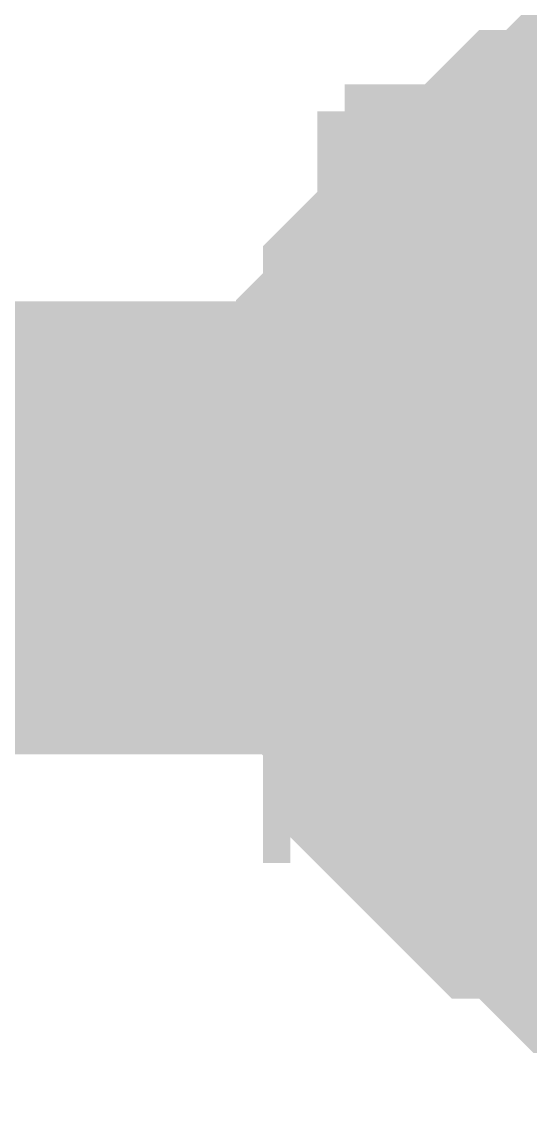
# Model space of a CAD drawing. Header units: inches. Extents: x 0 to 841, y 0 to 594.
# Drawn here: x 788.798 to 789.639, y 196.496 to 198.298 of the extents above; entities that cross this region are included whole.
import ezdxf

# ---------------------------------------------------------------- set-up
doc = ezdxf.new("R2010")
doc.units = ezdxf.units.IN
doc.layers.add('Sheet', color=255, linetype='Continuous')

msp = doc.modelspace()

# ---------------------------------------------------------------- linework, layer by layer
at = {"layer": 'Sheet'}
for points in [[(789.2572, 197.461, 0.2997, 0.2997, 0), (789.2572, 197.5059, 0.2997, 0.2997, 0), (789.2572, 197.5508, 0.2997, 0.2997, 0), (789.2572, 197.5957, 0.2997, 0.2997, 0), (789.2572, 197.6407, 0.2997, 0.2997, 0), (789.2572, 197.6407, 0.2997, 0.2997, 0), (789.3021, 197.6856, 0.2997, 0.2997, 0), (789.3021, 197.7305, 0.2997, 0.2997, 0), (789.3021, 197.7754, 0.2997, 0.2997, 0), (789.347, 197.8203, 0.2997, 0.2997, 0), (789.347, 197.8203, 0.2997, 0.2997, 0), (789.347, 197.8652, 0.2997, 0.2997, 0), (789.392, 197.9102, 0.2997, 0.2997, 0), (789.392, 197.9102, 0.2997, 0.2997, 0), (789.4369, 197.9551, 0.2997, 0.2997, 0), (789.4369, 198, 0.2997, 0.2997, 0), (789.4818, 198, 0.2997, 0.2997, 0), (789.4818, 198.0449, 0.2997, 0.2997, 0), (789.5267, 198.0449, 0.2997, 0.2997, 0), (789.5716, 198.0898, 0.2997, 0.2997, 0), (789.5716, 198.0898, 0.2997, 0.2997, 0), (789.6165, 198.1348, 0.2997, 0.2997, 0), (789.6615, 198.1348, 0.2997, 0.2997, 0), (789.6615, 198.1348, 0.2997, 0.2997, 0), (789.7064, 198.1797, 0.2997, 0.2997, 0), (789.7513, 198.1797, 0.2997, 0.2997, 0), (789.7962, 198.1797, 0.2997, 0.2997, 0)], [(789.2572, 197.461, 0.2997, 0.2997, 0), (789.2572, 197.5059, 0.2997, 0.2997, 0), (789.2572, 197.5508, 0.2997, 0.2997, 0), (789.2572, 197.5957, 0.2997, 0.2997, 0), (789.2572, 197.6407, 0.2997, 0.2997, 0), (789.2572, 197.6407, 0.2997, 0.2997, 0), (789.3021, 197.6856, 0.2997, 0.2997, 0), (789.3021, 197.7305, 0.2997, 0.2997, 0), (789.3021, 197.7754, 0.2997, 0.2997, 0), (789.347, 197.8203, 0.2997, 0.2997, 0), (789.347, 197.8203, 0.2997, 0.2997, 0), (789.347, 197.8652, 0.2997, 0.2997, 0), (789.392, 197.9102, 0.2997, 0.2997, 0), (789.392, 197.9102, 0.2997, 0.2997, 0), (789.4369, 197.9551, 0.2997, 0.2997, 0), (789.4369, 198, 0.2997, 0.2997, 0), (789.4818, 198, 0.2997, 0.2997, 0), (789.4818, 198.0449, 0.2997, 0.2997, 0), (789.5267, 198.0449, 0.2997, 0.2997, 0), (789.5716, 198.0898, 0.2997, 0.2997, 0), (789.5716, 198.0898, 0.2997, 0.2997, 0), (789.6165, 198.1348, 0.2997, 0.2997, 0), (789.6615, 198.1348, 0.2997, 0.2997, 0), (789.6615, 198.1348, 0.2997, 0.2997, 0), (789.7064, 198.1797, 0.2997, 0.2997, 0), (789.7513, 198.1797, 0.2997, 0.2997, 0), (789.7962, 198.1797, 0.2997, 0.2997, 0)], [(789.2572, 197.461, 0.2997, 0.2997, 0), (789.2572, 197.5059, 0.2997, 0.2997, 0), (789.2572, 197.5508, 0.2997, 0.2997, 0), (789.2572, 197.5957, 0.2997, 0.2997, 0), (789.2572, 197.6407, 0.2997, 0.2997, 0), (789.2572, 197.6407, 0.2997, 0.2997, 0), (789.3021, 197.6856, 0.2997, 0.2997, 0), (789.3021, 197.7305, 0.2997, 0.2997, 0), (789.3021, 197.7754, 0.2997, 0.2997, 0), (789.347, 197.8203, 0.2997, 0.2997, 0), (789.347, 197.8203, 0.2997, 0.2997, 0), (789.347, 197.8652, 0.2997, 0.2997, 0), (789.392, 197.9102, 0.2997, 0.2997, 0), (789.392, 197.9102, 0.2997, 0.2997, 0), (789.4369, 197.9551, 0.2997, 0.2997, 0), (789.4369, 198, 0.2997, 0.2997, 0), (789.4818, 198, 0.2997, 0.2997, 0), (789.4818, 198.0449, 0.2997, 0.2997, 0), (789.5267, 198.0449, 0.2997, 0.2997, 0), (789.5716, 198.0898, 0.2997, 0.2997, 0), (789.5716, 198.0898, 0.2997, 0.2997, 0), (789.6165, 198.1348, 0.2997, 0.2997, 0), (789.6615, 198.1348, 0.2997, 0.2997, 0), (789.6615, 198.1348, 0.2997, 0.2997, 0), (789.7064, 198.1797, 0.2997, 0.2997, 0), (789.7513, 198.1797, 0.2997, 0.2997, 0), (789.7962, 198.1797, 0.2997, 0.2997, 0)], [(789.2572, 197.461, 0.2997, 0.2997, 0), (789.2572, 197.5059, 0.2997, 0.2997, 0), (789.2572, 197.5508, 0.2997, 0.2997, 0), (789.2572, 197.5957, 0.2997, 0.2997, 0), (789.2572, 197.6407, 0.2997, 0.2997, 0), (789.2572, 197.6407, 0.2997, 0.2997, 0), (789.3021, 197.6856, 0.2997, 0.2997, 0), (789.3021, 197.7305, 0.2997, 0.2997, 0), (789.3021, 197.7754, 0.2997, 0.2997, 0), (789.347, 197.8203, 0.2997, 0.2997, 0), (789.347, 197.8203, 0.2997, 0.2997, 0), (789.347, 197.8652, 0.2997, 0.2997, 0), (789.392, 197.9102, 0.2997, 0.2997, 0), (789.392, 197.9102, 0.2997, 0.2997, 0), (789.4369, 197.9551, 0.2997, 0.2997, 0), (789.4369, 198, 0.2997, 0.2997, 0), (789.4818, 198, 0.2997, 0.2997, 0), (789.4818, 198.0449, 0.2997, 0.2997, 0), (789.5267, 198.0449, 0.2997, 0.2997, 0), (789.5716, 198.0898, 0.2997, 0.2997, 0), (789.5716, 198.0898, 0.2997, 0.2997, 0), (789.6165, 198.1348, 0.2997, 0.2997, 0), (789.6615, 198.1348, 0.2997, 0.2997, 0), (789.6615, 198.1348, 0.2997, 0.2997, 0), (789.7064, 198.1797, 0.2997, 0.2997, 0), (789.7513, 198.1797, 0.2997, 0.2997, 0), (789.7962, 198.1797, 0.2997, 0.2997, 0)], [(789.2572, 197.461, 0.2997, 0.2997, 0), (789.2572, 197.5059, 0.2997, 0.2997, 0), (789.2572, 197.5508, 0.2997, 0.2997, 0), (789.2572, 197.5957, 0.2997, 0.2997, 0), (789.2572, 197.6407, 0.2997, 0.2997, 0), (789.2572, 197.6407, 0.2997, 0.2997, 0), (789.3021, 197.6856, 0.2997, 0.2997, 0), (789.3021, 197.7305, 0.2997, 0.2997, 0), (789.3021, 197.7754, 0.2997, 0.2997, 0), (789.347, 197.8203, 0.2997, 0.2997, 0), (789.347, 197.8203, 0.2997, 0.2997, 0), (789.347, 197.8652, 0.2997, 0.2997, 0), (789.392, 197.9102, 0.2997, 0.2997, 0), (789.392, 197.9102, 0.2997, 0.2997, 0), (789.4369, 197.9551, 0.2997, 0.2997, 0), (789.4369, 198, 0.2997, 0.2997, 0), (789.4818, 198, 0.2997, 0.2997, 0), (789.4818, 198.0449, 0.2997, 0.2997, 0), (789.5267, 198.0449, 0.2997, 0.2997, 0), (789.5716, 198.0898, 0.2997, 0.2997, 0), (789.5716, 198.0898, 0.2997, 0.2997, 0), (789.6165, 198.1348, 0.2997, 0.2997, 0), (789.6615, 198.1348, 0.2997, 0.2997, 0), (789.6615, 198.1348, 0.2997, 0.2997, 0), (789.7064, 198.1797, 0.2997, 0.2997, 0), (789.7513, 198.1797, 0.2997, 0.2997, 0), (789.7962, 198.1797, 0.2997, 0.2997, 0)], [(789.2572, 197.461, 0.2997, 0.2997, 0), (789.2572, 197.5059, 0.2997, 0.2997, 0), (789.2572, 197.5508, 0.2997, 0.2997, 0), (789.2572, 197.5957, 0.2997, 0.2997, 0), (789.2572, 197.6407, 0.2997, 0.2997, 0), (789.2572, 197.6407, 0.2997, 0.2997, 0), (789.3021, 197.6856, 0.2997, 0.2997, 0), (789.3021, 197.7305, 0.2997, 0.2997, 0), (789.3021, 197.7754, 0.2997, 0.2997, 0), (789.347, 197.8203, 0.2997, 0.2997, 0), (789.347, 197.8203, 0.2997, 0.2997, 0), (789.347, 197.8652, 0.2997, 0.2997, 0), (789.392, 197.9102, 0.2997, 0.2997, 0), (789.392, 197.9102, 0.2997, 0.2997, 0), (789.4369, 197.9551, 0.2997, 0.2997, 0), (789.4369, 198, 0.2997, 0.2997, 0), (789.4818, 198, 0.2997, 0.2997, 0), (789.4818, 198.0449, 0.2997, 0.2997, 0), (789.5267, 198.0449, 0.2997, 0.2997, 0), (789.5716, 198.0898, 0.2997, 0.2997, 0), (789.5716, 198.0898, 0.2997, 0.2997, 0), (789.6165, 198.1348, 0.2997, 0.2997, 0), (789.6615, 198.1348, 0.2997, 0.2997, 0), (789.6615, 198.1348, 0.2997, 0.2997, 0), (789.7064, 198.1797, 0.2997, 0.2997, 0), (789.7513, 198.1797, 0.2997, 0.2997, 0), (789.7962, 198.1797, 0.2997, 0.2997, 0)], [(789.2572, 197.461, 0.0991, 0.0991, 0), (789.2572, 197.5059, 0.0991, 0.0991, 0), (789.2572, 197.5508, 0.0991, 0.0991, 0), (789.2572, 197.5957, 0.0991, 0.0991, 0), (789.2572, 197.6407, 0.0991, 0.0991, 0), (789.2572, 197.6407, 0.0991, 0.0991, 0), (789.3021, 197.6856, 0.0991, 0.0991, 0), (789.3021, 197.7305, 0.0991, 0.0991, 0), (789.3021, 197.7754, 0.0991, 0.0991, 0), (789.347, 197.8203, 0.0991, 0.0991, 0), (789.347, 197.8203, 0.0991, 0.0991, 0), (789.347, 197.8652, 0.0991, 0.0991, 0), (789.392, 197.9102, 0.0991, 0.0991, 0), (789.392, 197.9102, 0.0991, 0.0991, 0), (789.4369, 197.9551, 0.0991, 0.0991, 0), (789.4369, 198, 0.0991, 0.0991, 0), (789.4818, 198, 0.0991, 0.0991, 0), (789.4818, 198.0449, 0.0991, 0.0991, 0), (789.5267, 198.0449, 0.0991, 0.0991, 0), (789.5716, 198.0898, 0.0991, 0.0991, 0), (789.5716, 198.0898, 0.0991, 0.0991, 0), (789.6165, 198.1348, 0.0991, 0.0991, 0), (789.6615, 198.1348, 0.0991, 0.0991, 0), (789.6615, 198.1348, 0.0991, 0.0991, 0), (789.7064, 198.1797, 0.0991, 0.0991, 0)], [(789.2572, 197.461, 0.0991, 0.0991, 0), (789.2572, 197.5059, 0.0991, 0.0991, 0), (789.2572, 197.5508, 0.0991, 0.0991, 0), (789.2572, 197.5957, 0.0991, 0.0991, 0), (789.2572, 197.6407, 0.0991, 0.0991, 0), (789.2572, 197.6407, 0.0991, 0.0991, 0), (789.3021, 197.6856, 0.0991, 0.0991, 0), (789.3021, 197.7305, 0.0991, 0.0991, 0), (789.3021, 197.7754, 0.0991, 0.0991, 0), (789.347, 197.8203, 0.0991, 0.0991, 0), (789.347, 197.8203, 0.0991, 0.0991, 0), (789.347, 197.8652, 0.0991, 0.0991, 0), (789.392, 197.9102, 0.0991, 0.0991, 0), (789.392, 197.9102, 0.0991, 0.0991, 0), (789.4369, 197.9551, 0.0991, 0.0991, 0), (789.4369, 198, 0.0991, 0.0991, 0), (789.4818, 198, 0.0991, 0.0991, 0), (789.4818, 198.0449, 0.0991, 0.0991, 0), (789.5267, 198.0449, 0.0991, 0.0991, 0), (789.5716, 198.0898, 0.0991, 0.0991, 0), (789.5716, 198.0898, 0.0991, 0.0991, 0), (789.6165, 198.1348, 0.0991, 0.0991, 0), (789.6615, 198.1348, 0.0991, 0.0991, 0), (789.6615, 198.1348, 0.0991, 0.0991, 0), (789.7064, 198.1797, 0.0991, 0.0991, 0)], [(789.2572, 197.461, 0.0991, 0.0991, 0), (789.2572, 197.5059, 0.0991, 0.0991, 0), (789.2572, 197.5508, 0.0991, 0.0991, 0), (789.2572, 197.5957, 0.0991, 0.0991, 0), (789.2572, 197.6407, 0.0991, 0.0991, 0), (789.2572, 197.6407, 0.0991, 0.0991, 0), (789.3021, 197.6856, 0.0991, 0.0991, 0), (789.3021, 197.7305, 0.0991, 0.0991, 0), (789.3021, 197.7754, 0.0991, 0.0991, 0), (789.347, 197.8203, 0.0991, 0.0991, 0), (789.347, 197.8203, 0.0991, 0.0991, 0), (789.347, 197.8652, 0.0991, 0.0991, 0), (789.392, 197.9102, 0.0991, 0.0991, 0), (789.392, 197.9102, 0.0991, 0.0991, 0), (789.4369, 197.9551, 0.0991, 0.0991, 0), (789.4369, 198, 0.0991, 0.0991, 0), (789.4818, 198, 0.0991, 0.0991, 0), (789.4818, 198.0449, 0.0991, 0.0991, 0), (789.5267, 198.0449, 0.0991, 0.0991, 0), (789.5716, 198.0898, 0.0991, 0.0991, 0), (789.5716, 198.0898, 0.0991, 0.0991, 0), (789.6165, 198.1348, 0.0991, 0.0991, 0), (789.6615, 198.1348, 0.0991, 0.0991, 0), (789.6615, 198.1348, 0.0991, 0.0991, 0), (789.7064, 198.1797, 0.0991, 0.0991, 0)], [(789.2572, 197.461, 0.0991, 0.0991, 0), (789.2572, 197.5059, 0.0991, 0.0991, 0), (789.2572, 197.5508, 0.0991, 0.0991, 0), (789.2572, 197.5957, 0.0991, 0.0991, 0), (789.2572, 197.6407, 0.0991, 0.0991, 0), (789.2572, 197.6407, 0.0991, 0.0991, 0), (789.3021, 197.6856, 0.0991, 0.0991, 0), (789.3021, 197.7305, 0.0991, 0.0991, 0), (789.3021, 197.7754, 0.0991, 0.0991, 0), (789.347, 197.8203, 0.0991, 0.0991, 0), (789.347, 197.8203, 0.0991, 0.0991, 0), (789.347, 197.8652, 0.0991, 0.0991, 0), (789.392, 197.9102, 0.0991, 0.0991, 0), (789.392, 197.9102, 0.0991, 0.0991, 0), (789.4369, 197.9551, 0.0991, 0.0991, 0), (789.4369, 198, 0.0991, 0.0991, 0), (789.4818, 198, 0.0991, 0.0991, 0), (789.4818, 198.0449, 0.0991, 0.0991, 0), (789.5267, 198.0449, 0.0991, 0.0991, 0), (789.5716, 198.0898, 0.0991, 0.0991, 0), (789.5716, 198.0898, 0.0991, 0.0991, 0), (789.6165, 198.1348, 0.0991, 0.0991, 0), (789.6615, 198.1348, 0.0991, 0.0991, 0), (789.6615, 198.1348, 0.0991, 0.0991, 0), (789.7064, 198.1797, 0.0991, 0.0991, 0)], [(789.2572, 197.461, 0.0991, 0.0991, 0), (789.2572, 197.5059, 0.0991, 0.0991, 0), (789.2572, 197.5508, 0.0991, 0.0991, 0), (789.2572, 197.5957, 0.0991, 0.0991, 0), (789.2572, 197.6407, 0.0991, 0.0991, 0), (789.2572, 197.6407, 0.0991, 0.0991, 0), (789.3021, 197.6856, 0.0991, 0.0991, 0), (789.3021, 197.7305, 0.0991, 0.0991, 0), (789.3021, 197.7754, 0.0991, 0.0991, 0), (789.347, 197.8203, 0.0991, 0.0991, 0), (789.347, 197.8203, 0.0991, 0.0991, 0), (789.347, 197.8652, 0.0991, 0.0991, 0), (789.392, 197.9102, 0.0991, 0.0991, 0), (789.392, 197.9102, 0.0991, 0.0991, 0), (789.4369, 197.9551, 0.0991, 0.0991, 0), (789.4369, 198, 0.0991, 0.0991, 0), (789.4818, 198, 0.0991, 0.0991, 0), (789.4818, 198.0449, 0.0991, 0.0991, 0), (789.5267, 198.0449, 0.0991, 0.0991, 0), (789.5716, 198.0898, 0.0991, 0.0991, 0), (789.5716, 198.0898, 0.0991, 0.0991, 0), (789.6165, 198.1348, 0.0991, 0.0991, 0), (789.6615, 198.1348, 0.0991, 0.0991, 0), (789.6615, 198.1348, 0.0991, 0.0991, 0), (789.7064, 198.1797, 0.0991, 0.0991, 0)], [(789.2572, 197.461, 0.0991, 0.0991, 0), (789.2572, 197.5059, 0.0991, 0.0991, 0), (789.2572, 197.5508, 0.0991, 0.0991, 0), (789.2572, 197.5957, 0.0991, 0.0991, 0), (789.2572, 197.6407, 0.0991, 0.0991, 0), (789.2572, 197.6407, 0.0991, 0.0991, 0), (789.3021, 197.6856, 0.0991, 0.0991, 0), (789.3021, 197.7305, 0.0991, 0.0991, 0), (789.3021, 197.7754, 0.0991, 0.0991, 0), (789.347, 197.8203, 0.0991, 0.0991, 0), (789.347, 197.8203, 0.0991, 0.0991, 0), (789.347, 197.8652, 0.0991, 0.0991, 0), (789.392, 197.9102, 0.0991, 0.0991, 0), (789.392, 197.9102, 0.0991, 0.0991, 0), (789.4369, 197.9551, 0.0991, 0.0991, 0), (789.4369, 198, 0.0991, 0.0991, 0), (789.4818, 198, 0.0991, 0.0991, 0), (789.4818, 198.0449, 0.0991, 0.0991, 0), (789.5267, 198.0449, 0.0991, 0.0991, 0), (789.5716, 198.0898, 0.0991, 0.0991, 0), (789.5716, 198.0898, 0.0991, 0.0991, 0), (789.6165, 198.1348, 0.0991, 0.0991, 0), (789.6615, 198.1348, 0.0991, 0.0991, 0), (789.6615, 198.1348, 0.0991, 0.0991, 0), (789.7064, 198.1797, 0.0991, 0.0991, 0)], [(789.4818, 197.461, 0.2997, 0.2997, 0), (789.4818, 197.5059, 0.2997, 0.2997, 0), (789.4818, 197.5059, 0.2997, 0.2997, 0), (789.4818, 197.5508, 0.2997, 0.2997, 0), (789.4818, 197.5957, 0.2997, 0.2997, 0), (789.4818, 197.5957, 0.2997, 0.2997, 0), (789.5267, 197.6407, 0.2997, 0.2997, 0), (789.5267, 197.6407, 0.2997, 0.2997, 0), (789.5267, 197.6856, 0.2997, 0.2997, 0), (789.5267, 197.6856, 0.2997, 0.2997, 0), (789.5267, 197.7305, 0.2997, 0.2997, 0), (789.5716, 197.7305, 0.2997, 0.2997, 0), (789.5716, 197.7754, 0.2997, 0.2997, 0), (789.5716, 197.7754, 0.2997, 0.2997, 0), (789.6165, 197.8203, 0.2997, 0.2997, 0), (789.6165, 197.8203, 0.2997, 0.2997, 0), (789.6165, 197.8652, 0.2997, 0.2997, 0), (789.6615, 197.8652, 0.2997, 0.2997, 0), (789.6615, 197.8652, 0.2997, 0.2997, 0), (789.7064, 197.9102, 0.2997, 0.2997, 0), (789.7064, 197.9102, 0.2997, 0.2997, 0), (789.7513, 197.9102, 0.2997, 0.2997, 0), (789.7513, 197.9551, 0.2997, 0.2997, 0), (789.7962, 197.9551, 0.2997, 0.2997, 0)], [(789.4818, 197.461, 0.2997, 0.2997, 0), (789.4818, 197.5059, 0.2997, 0.2997, 0), (789.4818, 197.5059, 0.2997, 0.2997, 0), (789.4818, 197.5508, 0.2997, 0.2997, 0), (789.4818, 197.5957, 0.2997, 0.2997, 0), (789.4818, 197.5957, 0.2997, 0.2997, 0), (789.5267, 197.6407, 0.2997, 0.2997, 0), (789.5267, 197.6407, 0.2997, 0.2997, 0), (789.5267, 197.6856, 0.2997, 0.2997, 0), (789.5267, 197.6856, 0.2997, 0.2997, 0), (789.5267, 197.7305, 0.2997, 0.2997, 0), (789.5716, 197.7305, 0.2997, 0.2997, 0), (789.5716, 197.7754, 0.2997, 0.2997, 0), (789.5716, 197.7754, 0.2997, 0.2997, 0), (789.6165, 197.8203, 0.2997, 0.2997, 0), (789.6165, 197.8203, 0.2997, 0.2997, 0), (789.6165, 197.8652, 0.2997, 0.2997, 0), (789.6615, 197.8652, 0.2997, 0.2997, 0), (789.6615, 197.8652, 0.2997, 0.2997, 0), (789.7064, 197.9102, 0.2997, 0.2997, 0), (789.7064, 197.9102, 0.2997, 0.2997, 0), (789.7513, 197.9102, 0.2997, 0.2997, 0), (789.7513, 197.9551, 0.2997, 0.2997, 0), (789.7962, 197.9551, 0.2997, 0.2997, 0)], [(789.4818, 197.461, 0.2997, 0.2997, 0), (789.4818, 197.5059, 0.2997, 0.2997, 0), (789.4818, 197.5059, 0.2997, 0.2997, 0), (789.4818, 197.5508, 0.2997, 0.2997, 0), (789.4818, 197.5957, 0.2997, 0.2997, 0), (789.4818, 197.5957, 0.2997, 0.2997, 0), (789.5267, 197.6407, 0.2997, 0.2997, 0), (789.5267, 197.6407, 0.2997, 0.2997, 0), (789.5267, 197.6856, 0.2997, 0.2997, 0), (789.5267, 197.6856, 0.2997, 0.2997, 0), (789.5267, 197.7305, 0.2997, 0.2997, 0), (789.5716, 197.7305, 0.2997, 0.2997, 0), (789.5716, 197.7754, 0.2997, 0.2997, 0), (789.5716, 197.7754, 0.2997, 0.2997, 0), (789.6165, 197.8203, 0.2997, 0.2997, 0), (789.6165, 197.8203, 0.2997, 0.2997, 0), (789.6165, 197.8652, 0.2997, 0.2997, 0), (789.6615, 197.8652, 0.2997, 0.2997, 0), (789.6615, 197.8652, 0.2997, 0.2997, 0), (789.7064, 197.9102, 0.2997, 0.2997, 0), (789.7064, 197.9102, 0.2997, 0.2997, 0), (789.7513, 197.9102, 0.2997, 0.2997, 0), (789.7513, 197.9551, 0.2997, 0.2997, 0), (789.7962, 197.9551, 0.2997, 0.2997, 0)], [(789.4818, 197.461, 0.2997, 0.2997, 0), (789.4818, 197.5059, 0.2997, 0.2997, 0), (789.4818, 197.5059, 0.2997, 0.2997, 0), (789.4818, 197.5508, 0.2997, 0.2997, 0), (789.4818, 197.5957, 0.2997, 0.2997, 0), (789.4818, 197.5957, 0.2997, 0.2997, 0), (789.5267, 197.6407, 0.2997, 0.2997, 0), (789.5267, 197.6407, 0.2997, 0.2997, 0), (789.5267, 197.6856, 0.2997, 0.2997, 0), (789.5267, 197.6856, 0.2997, 0.2997, 0), (789.5267, 197.7305, 0.2997, 0.2997, 0), (789.5716, 197.7305, 0.2997, 0.2997, 0), (789.5716, 197.7754, 0.2997, 0.2997, 0), (789.5716, 197.7754, 0.2997, 0.2997, 0), (789.6165, 197.8203, 0.2997, 0.2997, 0), (789.6165, 197.8203, 0.2997, 0.2997, 0), (789.6165, 197.8652, 0.2997, 0.2997, 0), (789.6615, 197.8652, 0.2997, 0.2997, 0), (789.6615, 197.8652, 0.2997, 0.2997, 0), (789.7064, 197.9102, 0.2997, 0.2997, 0), (789.7064, 197.9102, 0.2997, 0.2997, 0), (789.7513, 197.9102, 0.2997, 0.2997, 0), (789.7513, 197.9551, 0.2997, 0.2997, 0), (789.7962, 197.9551, 0.2997, 0.2997, 0)], [(789.4818, 197.461, 0.0991, 0.0991, 0), (789.4818, 197.5059, 0.0991, 0.0991, 0), (789.4818, 197.5059, 0.0991, 0.0991, 0), (789.4818, 197.5508, 0.0991, 0.0991, 0), (789.4818, 197.5957, 0.0991, 0.0991, 0), (789.4818, 197.5957, 0.0991, 0.0991, 0), (789.5267, 197.6407, 0.0991, 0.0991, 0), (789.5267, 197.6407, 0.0991, 0.0991, 0), (789.5267, 197.6856, 0.0991, 0.0991, 0), (789.5267, 197.6856, 0.0991, 0.0991, 0), (789.5267, 197.7305, 0.0991, 0.0991, 0), (789.5716, 197.7305, 0.0991, 0.0991, 0), (789.5716, 197.7754, 0.0991, 0.0991, 0), (789.5716, 197.7754, 0.0991, 0.0991, 0), (789.6165, 197.8203, 0.0991, 0.0991, 0), (789.6165, 197.8203, 0.0991, 0.0991, 0), (789.6165, 197.8652, 0.0991, 0.0991, 0), (789.6615, 197.8652, 0.0991, 0.0991, 0), (789.6615, 197.8652, 0.0991, 0.0991, 0), (789.7064, 197.9102, 0.0991, 0.0991, 0)], [(789.4818, 197.461, 0.0991, 0.0991, 0), (789.4818, 197.5059, 0.0991, 0.0991, 0), (789.4818, 197.5059, 0.0991, 0.0991, 0), (789.4818, 197.5508, 0.0991, 0.0991, 0), (789.4818, 197.5957, 0.0991, 0.0991, 0), (789.4818, 197.5957, 0.0991, 0.0991, 0), (789.5267, 197.6407, 0.0991, 0.0991, 0), (789.5267, 197.6407, 0.0991, 0.0991, 0), (789.5267, 197.6856, 0.0991, 0.0991, 0), (789.5267, 197.6856, 0.0991, 0.0991, 0), (789.5267, 197.7305, 0.0991, 0.0991, 0), (789.5716, 197.7305, 0.0991, 0.0991, 0), (789.5716, 197.7754, 0.0991, 0.0991, 0), (789.5716, 197.7754, 0.0991, 0.0991, 0), (789.6165, 197.8203, 0.0991, 0.0991, 0), (789.6165, 197.8203, 0.0991, 0.0991, 0), (789.6165, 197.8652, 0.0991, 0.0991, 0), (789.6615, 197.8652, 0.0991, 0.0991, 0), (789.6615, 197.8652, 0.0991, 0.0991, 0), (789.7064, 197.9102, 0.0991, 0.0991, 0)], [(789.4818, 197.461, 0.0991, 0.0991, 0), (789.4818, 197.5059, 0.0991, 0.0991, 0), (789.4818, 197.5059, 0.0991, 0.0991, 0), (789.4818, 197.5508, 0.0991, 0.0991, 0), (789.4818, 197.5957, 0.0991, 0.0991, 0), (789.4818, 197.5957, 0.0991, 0.0991, 0), (789.5267, 197.6407, 0.0991, 0.0991, 0), (789.5267, 197.6407, 0.0991, 0.0991, 0), (789.5267, 197.6856, 0.0991, 0.0991, 0), (789.5267, 197.6856, 0.0991, 0.0991, 0), (789.5267, 197.7305, 0.0991, 0.0991, 0), (789.5716, 197.7305, 0.0991, 0.0991, 0), (789.5716, 197.7754, 0.0991, 0.0991, 0), (789.5716, 197.7754, 0.0991, 0.0991, 0), (789.6165, 197.8203, 0.0991, 0.0991, 0), (789.6165, 197.8203, 0.0991, 0.0991, 0), (789.6165, 197.8652, 0.0991, 0.0991, 0), (789.6615, 197.8652, 0.0991, 0.0991, 0), (789.6615, 197.8652, 0.0991, 0.0991, 0), (789.7064, 197.9102, 0.0991, 0.0991, 0)], [(789.4818, 197.461, 0.0991, 0.0991, 0), (789.4818, 197.5059, 0.0991, 0.0991, 0), (789.4818, 197.5059, 0.0991, 0.0991, 0), (789.4818, 197.5508, 0.0991, 0.0991, 0), (789.4818, 197.5957, 0.0991, 0.0991, 0), (789.4818, 197.5957, 0.0991, 0.0991, 0), (789.5267, 197.6407, 0.0991, 0.0991, 0), (789.5267, 197.6407, 0.0991, 0.0991, 0), (789.5267, 197.6856, 0.0991, 0.0991, 0), (789.5267, 197.6856, 0.0991, 0.0991, 0), (789.5267, 197.7305, 0.0991, 0.0991, 0), (789.5716, 197.7305, 0.0991, 0.0991, 0), (789.5716, 197.7754, 0.0991, 0.0991, 0), (789.5716, 197.7754, 0.0991, 0.0991, 0), (789.6165, 197.8203, 0.0991, 0.0991, 0), (789.6165, 197.8203, 0.0991, 0.0991, 0), (789.6165, 197.8652, 0.0991, 0.0991, 0), (789.6615, 197.8652, 0.0991, 0.0991, 0), (789.6615, 197.8652, 0.0991, 0.0991, 0), (789.7064, 197.9102, 0.0991, 0.0991, 0)], [(752.5162, 189.9596, 0.7493, 0.7493, 0), (769.9884, 189.9596, 0.7493, 0.7493, 0), (769.9884, 197.461, 0.7493, 0.7493, 0), (790.0208, 197.461, 0.7493, 0.7493, 0)], [(789.7962, 196.7423, 0.2997, 0.2997, 0), (789.7513, 196.7423, 0.2997, 0.2997, 0), (789.7064, 196.7423, 0.2997, 0.2997, 0), (789.6615, 196.7872, 0.2997, 0.2997, 0), (789.6615, 196.7872, 0.2997, 0.2997, 0), (789.6165, 196.8321, 0.2997, 0.2997, 0), (789.5716, 196.8321, 0.2997, 0.2997, 0), (789.5716, 196.8321, 0.2997, 0.2997, 0), (789.5267, 196.877, 0.2997, 0.2997, 0), (789.4818, 196.922, 0.2997, 0.2997, 0), (789.4818, 196.922, 0.2997, 0.2997, 0), (789.4369, 196.9669, 0.2997, 0.2997, 0), (789.4369, 196.9669, 0.2997, 0.2997, 0), (789.392, 197.0118, 0.2997, 0.2997, 0), (789.392, 197.0567, 0.2997, 0.2997, 0), (789.347, 197.0567, 0.2997, 0.2997, 0), (789.347, 197.1016, 0.2997, 0.2997, 0), (789.347, 197.1466, 0.2997, 0.2997, 0), (789.3021, 197.1915, 0.2997, 0.2997, 0), (789.3021, 197.1915, 0.2997, 0.2997, 0), (789.3021, 197.2364, 0.2997, 0.2997, 0), (789.2572, 197.2813, 0.2997, 0.2997, 0), (789.2572, 197.3262, 0.2997, 0.2997, 0), (789.2572, 197.3711, 0.2997, 0.2997, 0), (789.2572, 197.3711, 0.2997, 0.2997, 0), (789.2572, 197.4161, 0.2997, 0.2997, 0), (789.2572, 197.461, 0.2997, 0.2997, 0)], [(789.2572, 197.461, 0.2997, 0.2997, 0), (789.2572, 197.461, 0.2997, 0.2997, 0)], [(789.7962, 196.7423, 0.2997, 0.2997, 0), (789.7513, 196.7423, 0.2997, 0.2997, 0), (789.7064, 196.7423, 0.2997, 0.2997, 0), (789.6615, 196.7872, 0.2997, 0.2997, 0), (789.6615, 196.7872, 0.2997, 0.2997, 0), (789.6165, 196.8321, 0.2997, 0.2997, 0), (789.5716, 196.8321, 0.2997, 0.2997, 0), (789.5716, 196.8321, 0.2997, 0.2997, 0), (789.5267, 196.877, 0.2997, 0.2997, 0), (789.4818, 196.922, 0.2997, 0.2997, 0), (789.4818, 196.922, 0.2997, 0.2997, 0), (789.4369, 196.9669, 0.2997, 0.2997, 0), (789.4369, 196.9669, 0.2997, 0.2997, 0), (789.392, 197.0118, 0.2997, 0.2997, 0), (789.392, 197.0567, 0.2997, 0.2997, 0), (789.347, 197.0567, 0.2997, 0.2997, 0), (789.347, 197.1016, 0.2997, 0.2997, 0), (789.347, 197.1466, 0.2997, 0.2997, 0), (789.3021, 197.1915, 0.2997, 0.2997, 0), (789.3021, 197.1915, 0.2997, 0.2997, 0), (789.3021, 197.2364, 0.2997, 0.2997, 0), (789.2572, 197.2813, 0.2997, 0.2997, 0), (789.2572, 197.3262, 0.2997, 0.2997, 0), (789.2572, 197.3711, 0.2997, 0.2997, 0), (789.2572, 197.3711, 0.2997, 0.2997, 0), (789.2572, 197.4161, 0.2997, 0.2997, 0), (789.2572, 197.461, 0.2997, 0.2997, 0)], [(789.2572, 197.461, 0.2997, 0.2997, 0), (789.2572, 197.461, 0.2997, 0.2997, 0)], [(789.7962, 196.7423, 0.2997, 0.2997, 0), (789.7513, 196.7423, 0.2997, 0.2997, 0), (789.7064, 196.7423, 0.2997, 0.2997, 0), (789.6615, 196.7872, 0.2997, 0.2997, 0), (789.6615, 196.7872, 0.2997, 0.2997, 0), (789.6165, 196.8321, 0.2997, 0.2997, 0), (789.5716, 196.8321, 0.2997, 0.2997, 0), (789.5716, 196.8321, 0.2997, 0.2997, 0), (789.5267, 196.877, 0.2997, 0.2997, 0), (789.4818, 196.922, 0.2997, 0.2997, 0), (789.4818, 196.922, 0.2997, 0.2997, 0), (789.4369, 196.9669, 0.2997, 0.2997, 0), (789.4369, 196.9669, 0.2997, 0.2997, 0), (789.392, 197.0118, 0.2997, 0.2997, 0), (789.392, 197.0567, 0.2997, 0.2997, 0), (789.347, 197.0567, 0.2997, 0.2997, 0), (789.347, 197.1016, 0.2997, 0.2997, 0), (789.347, 197.1466, 0.2997, 0.2997, 0), (789.3021, 197.1915, 0.2997, 0.2997, 0), (789.3021, 197.1915, 0.2997, 0.2997, 0), (789.3021, 197.2364, 0.2997, 0.2997, 0), (789.2572, 197.2813, 0.2997, 0.2997, 0), (789.2572, 197.3262, 0.2997, 0.2997, 0), (789.2572, 197.3711, 0.2997, 0.2997, 0), (789.2572, 197.3711, 0.2997, 0.2997, 0), (789.2572, 197.4161, 0.2997, 0.2997, 0), (789.2572, 197.461, 0.2997, 0.2997, 0)], [(789.2572, 197.461, 0.2997, 0.2997, 0), (789.2572, 197.461, 0.2997, 0.2997, 0)], [(789.7962, 196.7423, 0.2997, 0.2997, 0), (789.7513, 196.7423, 0.2997, 0.2997, 0), (789.7064, 196.7423, 0.2997, 0.2997, 0), (789.6615, 196.7872, 0.2997, 0.2997, 0), (789.6615, 196.7872, 0.2997, 0.2997, 0), (789.6165, 196.8321, 0.2997, 0.2997, 0), (789.5716, 196.8321, 0.2997, 0.2997, 0), (789.5716, 196.8321, 0.2997, 0.2997, 0), (789.5267, 196.877, 0.2997, 0.2997, 0), (789.4818, 196.922, 0.2997, 0.2997, 0), (789.4818, 196.922, 0.2997, 0.2997, 0), (789.4369, 196.9669, 0.2997, 0.2997, 0), (789.4369, 196.9669, 0.2997, 0.2997, 0), (789.392, 197.0118, 0.2997, 0.2997, 0), (789.392, 197.0567, 0.2997, 0.2997, 0), (789.347, 197.0567, 0.2997, 0.2997, 0), (789.347, 197.1016, 0.2997, 0.2997, 0), (789.347, 197.1466, 0.2997, 0.2997, 0), (789.3021, 197.1915, 0.2997, 0.2997, 0), (789.3021, 197.1915, 0.2997, 0.2997, 0), (789.3021, 197.2364, 0.2997, 0.2997, 0), (789.2572, 197.2813, 0.2997, 0.2997, 0), (789.2572, 197.3262, 0.2997, 0.2997, 0), (789.2572, 197.3711, 0.2997, 0.2997, 0), (789.2572, 197.3711, 0.2997, 0.2997, 0), (789.2572, 197.4161, 0.2997, 0.2997, 0), (789.2572, 197.461, 0.2997, 0.2997, 0)], [(789.2572, 197.461, 0.2997, 0.2997, 0), (789.2572, 197.461, 0.2997, 0.2997, 0)], [(789.7962, 196.7423, 0.2997, 0.2997, 0), (789.7513, 196.7423, 0.2997, 0.2997, 0), (789.7064, 196.7423, 0.2997, 0.2997, 0), (789.6615, 196.7872, 0.2997, 0.2997, 0), (789.6615, 196.7872, 0.2997, 0.2997, 0), (789.6165, 196.8321, 0.2997, 0.2997, 0), (789.5716, 196.8321, 0.2997, 0.2997, 0), (789.5716, 196.8321, 0.2997, 0.2997, 0), (789.5267, 196.877, 0.2997, 0.2997, 0), (789.4818, 196.922, 0.2997, 0.2997, 0), (789.4818, 196.922, 0.2997, 0.2997, 0), (789.4369, 196.9669, 0.2997, 0.2997, 0), (789.4369, 196.9669, 0.2997, 0.2997, 0), (789.392, 197.0118, 0.2997, 0.2997, 0), (789.392, 197.0567, 0.2997, 0.2997, 0), (789.347, 197.0567, 0.2997, 0.2997, 0), (789.347, 197.1016, 0.2997, 0.2997, 0), (789.347, 197.1466, 0.2997, 0.2997, 0), (789.3021, 197.1915, 0.2997, 0.2997, 0), (789.3021, 197.1915, 0.2997, 0.2997, 0), (789.3021, 197.2364, 0.2997, 0.2997, 0), (789.2572, 197.2813, 0.2997, 0.2997, 0), (789.2572, 197.3262, 0.2997, 0.2997, 0), (789.2572, 197.3711, 0.2997, 0.2997, 0), (789.2572, 197.3711, 0.2997, 0.2997, 0), (789.2572, 197.4161, 0.2997, 0.2997, 0), (789.2572, 197.461, 0.2997, 0.2997, 0)], [(789.2572, 197.461, 0.2997, 0.2997, 0), (789.2572, 197.461, 0.2997, 0.2997, 0)], [(789.7962, 196.7423, 0.2997, 0.2997, 0), (789.7513, 196.7423, 0.2997, 0.2997, 0), (789.7064, 196.7423, 0.2997, 0.2997, 0), (789.6615, 196.7872, 0.2997, 0.2997, 0), (789.6615, 196.7872, 0.2997, 0.2997, 0), (789.6165, 196.8321, 0.2997, 0.2997, 0), (789.5716, 196.8321, 0.2997, 0.2997, 0), (789.5716, 196.8321, 0.2997, 0.2997, 0), (789.5267, 196.877, 0.2997, 0.2997, 0), (789.4818, 196.922, 0.2997, 0.2997, 0), (789.4818, 196.922, 0.2997, 0.2997, 0), (789.4369, 196.9669, 0.2997, 0.2997, 0), (789.4369, 196.9669, 0.2997, 0.2997, 0), (789.392, 197.0118, 0.2997, 0.2997, 0), (789.392, 197.0567, 0.2997, 0.2997, 0), (789.347, 197.0567, 0.2997, 0.2997, 0), (789.347, 197.1016, 0.2997, 0.2997, 0), (789.347, 197.1466, 0.2997, 0.2997, 0), (789.3021, 197.1915, 0.2997, 0.2997, 0), (789.3021, 197.1915, 0.2997, 0.2997, 0), (789.3021, 197.2364, 0.2997, 0.2997, 0), (789.2572, 197.2813, 0.2997, 0.2997, 0), (789.2572, 197.3262, 0.2997, 0.2997, 0), (789.2572, 197.3711, 0.2997, 0.2997, 0), (789.2572, 197.3711, 0.2997, 0.2997, 0), (789.2572, 197.4161, 0.2997, 0.2997, 0), (789.2572, 197.461, 0.2997, 0.2997, 0)], [(789.2572, 197.461, 0.2997, 0.2997, 0), (789.2572, 197.461, 0.2997, 0.2997, 0)], [(789.7962, 197.0118, 0.2997, 0.2997, 0), (789.7513, 197.0118, 0.2997, 0.2997, 0), (789.7513, 197.0567, 0.2997, 0.2997, 0), (789.7064, 197.0567, 0.2997, 0.2997, 0), (789.7064, 197.0567, 0.2997, 0.2997, 0), (789.6615, 197.1016, 0.2997, 0.2997, 0), (789.6615, 197.1016, 0.2997, 0.2997, 0), (789.6165, 197.1016, 0.2997, 0.2997, 0), (789.6165, 197.1466, 0.2997, 0.2997, 0), (789.6165, 197.1466, 0.2997, 0.2997, 0), (789.5716, 197.1466, 0.2997, 0.2997, 0), (789.5716, 197.1915, 0.2997, 0.2997, 0), (789.5716, 197.1915, 0.2997, 0.2997, 0), (789.5267, 197.2364, 0.2997, 0.2997, 0), (789.5267, 197.2364, 0.2997, 0.2997, 0), (789.5267, 197.2813, 0.2997, 0.2997, 0), (789.5267, 197.2813, 0.2997, 0.2997, 0), (789.5267, 197.3262, 0.2997, 0.2997, 0), (789.4818, 197.3262, 0.2997, 0.2997, 0), (789.4818, 197.3711, 0.2997, 0.2997, 0), (789.4818, 197.3711, 0.2997, 0.2997, 0), (789.4818, 197.4161, 0.2997, 0.2997, 0), (789.4818, 197.4161, 0.2997, 0.2997, 0), (789.4818, 197.461, 0.2997, 0.2997, 0)], [(789.4818, 197.461, 0.2997, 0.2997, 0), (789.4818, 197.461, 0.2997, 0.2997, 0)], [(789.7962, 197.0118, 0.2997, 0.2997, 0), (789.7513, 197.0118, 0.2997, 0.2997, 0), (789.7513, 197.0567, 0.2997, 0.2997, 0), (789.7064, 197.0567, 0.2997, 0.2997, 0), (789.7064, 197.0567, 0.2997, 0.2997, 0), (789.6615, 197.1016, 0.2997, 0.2997, 0), (789.6615, 197.1016, 0.2997, 0.2997, 0), (789.6165, 197.1016, 0.2997, 0.2997, 0), (789.6165, 197.1466, 0.2997, 0.2997, 0), (789.6165, 197.1466, 0.2997, 0.2997, 0), (789.5716, 197.1466, 0.2997, 0.2997, 0), (789.5716, 197.1915, 0.2997, 0.2997, 0), (789.5716, 197.1915, 0.2997, 0.2997, 0), (789.5267, 197.2364, 0.2997, 0.2997, 0), (789.5267, 197.2364, 0.2997, 0.2997, 0), (789.5267, 197.2813, 0.2997, 0.2997, 0), (789.5267, 197.2813, 0.2997, 0.2997, 0), (789.5267, 197.3262, 0.2997, 0.2997, 0), (789.4818, 197.3262, 0.2997, 0.2997, 0), (789.4818, 197.3711, 0.2997, 0.2997, 0), (789.4818, 197.3711, 0.2997, 0.2997, 0), (789.4818, 197.4161, 0.2997, 0.2997, 0), (789.4818, 197.4161, 0.2997, 0.2997, 0), (789.4818, 197.461, 0.2997, 0.2997, 0)], [(789.4818, 197.461, 0.2997, 0.2997, 0), (789.4818, 197.461, 0.2997, 0.2997, 0)], [(789.7962, 197.0118, 0.2997, 0.2997, 0), (789.7513, 197.0118, 0.2997, 0.2997, 0), (789.7513, 197.0567, 0.2997, 0.2997, 0), (789.7064, 197.0567, 0.2997, 0.2997, 0), (789.7064, 197.0567, 0.2997, 0.2997, 0), (789.6615, 197.1016, 0.2997, 0.2997, 0), (789.6615, 197.1016, 0.2997, 0.2997, 0), (789.6165, 197.1016, 0.2997, 0.2997, 0), (789.6165, 197.1466, 0.2997, 0.2997, 0), (789.6165, 197.1466, 0.2997, 0.2997, 0), (789.5716, 197.1466, 0.2997, 0.2997, 0), (789.5716, 197.1915, 0.2997, 0.2997, 0), (789.5716, 197.1915, 0.2997, 0.2997, 0), (789.5267, 197.2364, 0.2997, 0.2997, 0), (789.5267, 197.2364, 0.2997, 0.2997, 0), (789.5267, 197.2813, 0.2997, 0.2997, 0), (789.5267, 197.2813, 0.2997, 0.2997, 0), (789.5267, 197.3262, 0.2997, 0.2997, 0), (789.4818, 197.3262, 0.2997, 0.2997, 0), (789.4818, 197.3711, 0.2997, 0.2997, 0), (789.4818, 197.3711, 0.2997, 0.2997, 0), (789.4818, 197.4161, 0.2997, 0.2997, 0), (789.4818, 197.4161, 0.2997, 0.2997, 0), (789.4818, 197.461, 0.2997, 0.2997, 0)], [(789.4818, 197.461, 0.2997, 0.2997, 0), (789.4818, 197.461, 0.2997, 0.2997, 0)], [(789.7962, 197.0118, 0.2997, 0.2997, 0), (789.7513, 197.0118, 0.2997, 0.2997, 0), (789.7513, 197.0567, 0.2997, 0.2997, 0), (789.7064, 197.0567, 0.2997, 0.2997, 0), (789.7064, 197.0567, 0.2997, 0.2997, 0), (789.6615, 197.1016, 0.2997, 0.2997, 0), (789.6615, 197.1016, 0.2997, 0.2997, 0), (789.6165, 197.1016, 0.2997, 0.2997, 0), (789.6165, 197.1466, 0.2997, 0.2997, 0), (789.6165, 197.1466, 0.2997, 0.2997, 0), (789.5716, 197.1466, 0.2997, 0.2997, 0), (789.5716, 197.1915, 0.2997, 0.2997, 0), (789.5716, 197.1915, 0.2997, 0.2997, 0), (789.5267, 197.2364, 0.2997, 0.2997, 0), (789.5267, 197.2364, 0.2997, 0.2997, 0), (789.5267, 197.2813, 0.2997, 0.2997, 0), (789.5267, 197.2813, 0.2997, 0.2997, 0), (789.5267, 197.3262, 0.2997, 0.2997, 0), (789.4818, 197.3262, 0.2997, 0.2997, 0), (789.4818, 197.3711, 0.2997, 0.2997, 0), (789.4818, 197.3711, 0.2997, 0.2997, 0), (789.4818, 197.4161, 0.2997, 0.2997, 0), (789.4818, 197.4161, 0.2997, 0.2997, 0), (789.4818, 197.461, 0.2997, 0.2997, 0)], [(789.4818, 197.461, 0.2997, 0.2997, 0), (789.4818, 197.461, 0.2997, 0.2997, 0)], [(789.7064, 196.7423, 0.0991, 0.0991, 0), (789.6615, 196.7872, 0.0991, 0.0991, 0), (789.6615, 196.7872, 0.0991, 0.0991, 0), (789.6165, 196.8321, 0.0991, 0.0991, 0), (789.5716, 196.8321, 0.0991, 0.0991, 0), (789.5716, 196.8321, 0.0991, 0.0991, 0), (789.5267, 196.877, 0.0991, 0.0991, 0), (789.4818, 196.922, 0.0991, 0.0991, 0), (789.4818, 196.922, 0.0991, 0.0991, 0), (789.4369, 196.9669, 0.0991, 0.0991, 0), (789.4369, 196.9669, 0.0991, 0.0991, 0), (789.392, 197.0118, 0.0991, 0.0991, 0), (789.392, 197.0567, 0.0991, 0.0991, 0), (789.347, 197.0567, 0.0991, 0.0991, 0), (789.347, 197.1016, 0.0991, 0.0991, 0), (789.347, 197.1466, 0.0991, 0.0991, 0), (789.3021, 197.1915, 0.0991, 0.0991, 0), (789.3021, 197.1915, 0.0991, 0.0991, 0), (789.3021, 197.2364, 0.0991, 0.0991, 0), (789.2572, 197.2813, 0.0991, 0.0991, 0), (789.2572, 197.3262, 0.0991, 0.0991, 0), (789.2572, 197.3711, 0.0991, 0.0991, 0), (789.2572, 197.3711, 0.0991, 0.0991, 0), (789.2572, 197.4161, 0.0991, 0.0991, 0), (789.2572, 197.461, 0.0991, 0.0991, 0)], [(789.2572, 197.461, 0.0991, 0.0991, 0), (789.2572, 197.461, 0.0991, 0.0991, 0)], [(789.7064, 196.7423, 0.0991, 0.0991, 0), (789.6615, 196.7872, 0.0991, 0.0991, 0), (789.6615, 196.7872, 0.0991, 0.0991, 0), (789.6165, 196.8321, 0.0991, 0.0991, 0), (789.5716, 196.8321, 0.0991, 0.0991, 0), (789.5716, 196.8321, 0.0991, 0.0991, 0), (789.5267, 196.877, 0.0991, 0.0991, 0), (789.4818, 196.922, 0.0991, 0.0991, 0), (789.4818, 196.922, 0.0991, 0.0991, 0), (789.4369, 196.9669, 0.0991, 0.0991, 0), (789.4369, 196.9669, 0.0991, 0.0991, 0), (789.392, 197.0118, 0.0991, 0.0991, 0), (789.392, 197.0567, 0.0991, 0.0991, 0), (789.347, 197.0567, 0.0991, 0.0991, 0), (789.347, 197.1016, 0.0991, 0.0991, 0), (789.347, 197.1466, 0.0991, 0.0991, 0), (789.3021, 197.1915, 0.0991, 0.0991, 0), (789.3021, 197.1915, 0.0991, 0.0991, 0), (789.3021, 197.2364, 0.0991, 0.0991, 0), (789.2572, 197.2813, 0.0991, 0.0991, 0), (789.2572, 197.3262, 0.0991, 0.0991, 0), (789.2572, 197.3711, 0.0991, 0.0991, 0), (789.2572, 197.3711, 0.0991, 0.0991, 0), (789.2572, 197.4161, 0.0991, 0.0991, 0), (789.2572, 197.461, 0.0991, 0.0991, 0)], [(789.2572, 197.461, 0.0991, 0.0991, 0), (789.2572, 197.461, 0.0991, 0.0991, 0)], [(789.7064, 196.7423, 0.0991, 0.0991, 0), (789.6615, 196.7872, 0.0991, 0.0991, 0), (789.6615, 196.7872, 0.0991, 0.0991, 0), (789.6165, 196.8321, 0.0991, 0.0991, 0), (789.5716, 196.8321, 0.0991, 0.0991, 0), (789.5716, 196.8321, 0.0991, 0.0991, 0), (789.5267, 196.877, 0.0991, 0.0991, 0), (789.4818, 196.922, 0.0991, 0.0991, 0), (789.4818, 196.922, 0.0991, 0.0991, 0), (789.4369, 196.9669, 0.0991, 0.0991, 0), (789.4369, 196.9669, 0.0991, 0.0991, 0), (789.392, 197.0118, 0.0991, 0.0991, 0), (789.392, 197.0567, 0.0991, 0.0991, 0), (789.347, 197.0567, 0.0991, 0.0991, 0), (789.347, 197.1016, 0.0991, 0.0991, 0), (789.347, 197.1466, 0.0991, 0.0991, 0), (789.3021, 197.1915, 0.0991, 0.0991, 0), (789.3021, 197.1915, 0.0991, 0.0991, 0), (789.3021, 197.2364, 0.0991, 0.0991, 0), (789.2572, 197.2813, 0.0991, 0.0991, 0), (789.2572, 197.3262, 0.0991, 0.0991, 0), (789.2572, 197.3711, 0.0991, 0.0991, 0), (789.2572, 197.3711, 0.0991, 0.0991, 0), (789.2572, 197.4161, 0.0991, 0.0991, 0), (789.2572, 197.461, 0.0991, 0.0991, 0)], [(789.2572, 197.461, 0.0991, 0.0991, 0), (789.2572, 197.461, 0.0991, 0.0991, 0)], [(789.7064, 196.7423, 0.0991, 0.0991, 0), (789.6615, 196.7872, 0.0991, 0.0991, 0), (789.6615, 196.7872, 0.0991, 0.0991, 0), (789.6165, 196.8321, 0.0991, 0.0991, 0), (789.5716, 196.8321, 0.0991, 0.0991, 0), (789.5716, 196.8321, 0.0991, 0.0991, 0), (789.5267, 196.877, 0.0991, 0.0991, 0), (789.4818, 196.922, 0.0991, 0.0991, 0), (789.4818, 196.922, 0.0991, 0.0991, 0), (789.4369, 196.9669, 0.0991, 0.0991, 0), (789.4369, 196.9669, 0.0991, 0.0991, 0), (789.392, 197.0118, 0.0991, 0.0991, 0), (789.392, 197.0567, 0.0991, 0.0991, 0), (789.347, 197.0567, 0.0991, 0.0991, 0), (789.347, 197.1016, 0.0991, 0.0991, 0), (789.347, 197.1466, 0.0991, 0.0991, 0), (789.3021, 197.1915, 0.0991, 0.0991, 0), (789.3021, 197.1915, 0.0991, 0.0991, 0), (789.3021, 197.2364, 0.0991, 0.0991, 0), (789.2572, 197.2813, 0.0991, 0.0991, 0), (789.2572, 197.3262, 0.0991, 0.0991, 0), (789.2572, 197.3711, 0.0991, 0.0991, 0), (789.2572, 197.3711, 0.0991, 0.0991, 0), (789.2572, 197.4161, 0.0991, 0.0991, 0), (789.2572, 197.461, 0.0991, 0.0991, 0)], [(789.2572, 197.461, 0.0991, 0.0991, 0), (789.2572, 197.461, 0.0991, 0.0991, 0)], [(789.7064, 196.7423, 0.0991, 0.0991, 0), (789.6615, 196.7872, 0.0991, 0.0991, 0), (789.6615, 196.7872, 0.0991, 0.0991, 0), (789.6165, 196.8321, 0.0991, 0.0991, 0), (789.5716, 196.8321, 0.0991, 0.0991, 0), (789.5716, 196.8321, 0.0991, 0.0991, 0), (789.5267, 196.877, 0.0991, 0.0991, 0), (789.4818, 196.922, 0.0991, 0.0991, 0), (789.4818, 196.922, 0.0991, 0.0991, 0), (789.4369, 196.9669, 0.0991, 0.0991, 0), (789.4369, 196.9669, 0.0991, 0.0991, 0), (789.392, 197.0118, 0.0991, 0.0991, 0), (789.392, 197.0567, 0.0991, 0.0991, 0), (789.347, 197.0567, 0.0991, 0.0991, 0), (789.347, 197.1016, 0.0991, 0.0991, 0), (789.347, 197.1466, 0.0991, 0.0991, 0), (789.3021, 197.1915, 0.0991, 0.0991, 0), (789.3021, 197.1915, 0.0991, 0.0991, 0), (789.3021, 197.2364, 0.0991, 0.0991, 0), (789.2572, 197.2813, 0.0991, 0.0991, 0), (789.2572, 197.3262, 0.0991, 0.0991, 0), (789.2572, 197.3711, 0.0991, 0.0991, 0), (789.2572, 197.3711, 0.0991, 0.0991, 0), (789.2572, 197.4161, 0.0991, 0.0991, 0), (789.2572, 197.461, 0.0991, 0.0991, 0)], [(789.2572, 197.461, 0.0991, 0.0991, 0), (789.2572, 197.461, 0.0991, 0.0991, 0)], [(789.7064, 196.7423, 0.0991, 0.0991, 0), (789.6615, 196.7872, 0.0991, 0.0991, 0), (789.6615, 196.7872, 0.0991, 0.0991, 0), (789.6165, 196.8321, 0.0991, 0.0991, 0), (789.5716, 196.8321, 0.0991, 0.0991, 0), (789.5716, 196.8321, 0.0991, 0.0991, 0), (789.5267, 196.877, 0.0991, 0.0991, 0), (789.4818, 196.922, 0.0991, 0.0991, 0), (789.4818, 196.922, 0.0991, 0.0991, 0), (789.4369, 196.9669, 0.0991, 0.0991, 0), (789.4369, 196.9669, 0.0991, 0.0991, 0), (789.392, 197.0118, 0.0991, 0.0991, 0), (789.392, 197.0567, 0.0991, 0.0991, 0), (789.347, 197.0567, 0.0991, 0.0991, 0), (789.347, 197.1016, 0.0991, 0.0991, 0), (789.347, 197.1466, 0.0991, 0.0991, 0), (789.3021, 197.1915, 0.0991, 0.0991, 0), (789.3021, 197.1915, 0.0991, 0.0991, 0), (789.3021, 197.2364, 0.0991, 0.0991, 0), (789.2572, 197.2813, 0.0991, 0.0991, 0), (789.2572, 197.3262, 0.0991, 0.0991, 0), (789.2572, 197.3711, 0.0991, 0.0991, 0), (789.2572, 197.3711, 0.0991, 0.0991, 0), (789.2572, 197.4161, 0.0991, 0.0991, 0), (789.2572, 197.461, 0.0991, 0.0991, 0)], [(789.2572, 197.461, 0.0991, 0.0991, 0), (789.2572, 197.461, 0.0991, 0.0991, 0)], [(789.7064, 197.0567, 0.0991, 0.0991, 0), (789.6615, 197.1016, 0.0991, 0.0991, 0), (789.6615, 197.1016, 0.0991, 0.0991, 0), (789.6165, 197.1016, 0.0991, 0.0991, 0), (789.6165, 197.1466, 0.0991, 0.0991, 0), (789.6165, 197.1466, 0.0991, 0.0991, 0), (789.5716, 197.1466, 0.0991, 0.0991, 0), (789.5716, 197.1915, 0.0991, 0.0991, 0), (789.5716, 197.1915, 0.0991, 0.0991, 0), (789.5267, 197.2364, 0.0991, 0.0991, 0), (789.5267, 197.2364, 0.0991, 0.0991, 0), (789.5267, 197.2813, 0.0991, 0.0991, 0), (789.5267, 197.2813, 0.0991, 0.0991, 0), (789.5267, 197.3262, 0.0991, 0.0991, 0), (789.4818, 197.3262, 0.0991, 0.0991, 0), (789.4818, 197.3711, 0.0991, 0.0991, 0), (789.4818, 197.3711, 0.0991, 0.0991, 0), (789.4818, 197.4161, 0.0991, 0.0991, 0), (789.4818, 197.4161, 0.0991, 0.0991, 0), (789.4818, 197.461, 0.0991, 0.0991, 0)], [(789.4818, 197.461, 0.0991, 0.0991, 0), (789.4818, 197.461, 0.0991, 0.0991, 0)], [(789.7064, 197.0567, 0.0991, 0.0991, 0), (789.6615, 197.1016, 0.0991, 0.0991, 0), (789.6615, 197.1016, 0.0991, 0.0991, 0), (789.6165, 197.1016, 0.0991, 0.0991, 0), (789.6165, 197.1466, 0.0991, 0.0991, 0), (789.6165, 197.1466, 0.0991, 0.0991, 0), (789.5716, 197.1466, 0.0991, 0.0991, 0), (789.5716, 197.1915, 0.0991, 0.0991, 0), (789.5716, 197.1915, 0.0991, 0.0991, 0), (789.5267, 197.2364, 0.0991, 0.0991, 0), (789.5267, 197.2364, 0.0991, 0.0991, 0), (789.5267, 197.2813, 0.0991, 0.0991, 0), (789.5267, 197.2813, 0.0991, 0.0991, 0), (789.5267, 197.3262, 0.0991, 0.0991, 0), (789.4818, 197.3262, 0.0991, 0.0991, 0), (789.4818, 197.3711, 0.0991, 0.0991, 0), (789.4818, 197.3711, 0.0991, 0.0991, 0), (789.4818, 197.4161, 0.0991, 0.0991, 0), (789.4818, 197.4161, 0.0991, 0.0991, 0), (789.4818, 197.461, 0.0991, 0.0991, 0)], [(789.4818, 197.461, 0.0991, 0.0991, 0), (789.4818, 197.461, 0.0991, 0.0991, 0)], [(789.7064, 197.0567, 0.0991, 0.0991, 0), (789.6615, 197.1016, 0.0991, 0.0991, 0), (789.6615, 197.1016, 0.0991, 0.0991, 0), (789.6165, 197.1016, 0.0991, 0.0991, 0), (789.6165, 197.1466, 0.0991, 0.0991, 0), (789.6165, 197.1466, 0.0991, 0.0991, 0), (789.5716, 197.1466, 0.0991, 0.0991, 0), (789.5716, 197.1915, 0.0991, 0.0991, 0), (789.5716, 197.1915, 0.0991, 0.0991, 0), (789.5267, 197.2364, 0.0991, 0.0991, 0), (789.5267, 197.2364, 0.0991, 0.0991, 0), (789.5267, 197.2813, 0.0991, 0.0991, 0), (789.5267, 197.2813, 0.0991, 0.0991, 0), (789.5267, 197.3262, 0.0991, 0.0991, 0), (789.4818, 197.3262, 0.0991, 0.0991, 0), (789.4818, 197.3711, 0.0991, 0.0991, 0), (789.4818, 197.3711, 0.0991, 0.0991, 0), (789.4818, 197.4161, 0.0991, 0.0991, 0), (789.4818, 197.4161, 0.0991, 0.0991, 0), (789.4818, 197.461, 0.0991, 0.0991, 0)], [(789.4818, 197.461, 0.0991, 0.0991, 0), (789.4818, 197.461, 0.0991, 0.0991, 0)], [(789.7064, 197.0567, 0.0991, 0.0991, 0), (789.6615, 197.1016, 0.0991, 0.0991, 0), (789.6615, 197.1016, 0.0991, 0.0991, 0), (789.6165, 197.1016, 0.0991, 0.0991, 0), (789.6165, 197.1466, 0.0991, 0.0991, 0), (789.6165, 197.1466, 0.0991, 0.0991, 0), (789.5716, 197.1466, 0.0991, 0.0991, 0), (789.5716, 197.1915, 0.0991, 0.0991, 0), (789.5716, 197.1915, 0.0991, 0.0991, 0), (789.5267, 197.2364, 0.0991, 0.0991, 0), (789.5267, 197.2364, 0.0991, 0.0991, 0), (789.5267, 197.2813, 0.0991, 0.0991, 0), (789.5267, 197.2813, 0.0991, 0.0991, 0), (789.5267, 197.3262, 0.0991, 0.0991, 0), (789.4818, 197.3262, 0.0991, 0.0991, 0), (789.4818, 197.3711, 0.0991, 0.0991, 0), (789.4818, 197.3711, 0.0991, 0.0991, 0), (789.4818, 197.4161, 0.0991, 0.0991, 0), (789.4818, 197.4161, 0.0991, 0.0991, 0), (789.4818, 197.461, 0.0991, 0.0991, 0)], [(789.4818, 197.461, 0.0991, 0.0991, 0), (789.4818, 197.461, 0.0991, 0.0991, 0)]]:
    msp.add_lwpolyline(points, format="xyseb", dxfattribs=at)
msp.add_lwpolyline([(789.7459, 197.4996, 0.508, 0.508, 1), (790.2539, 197.4996, 0.508, 0.508, 1)], format="xyseb", close=True, dxfattribs=at)

doc.saveas('drawing.dxf')
